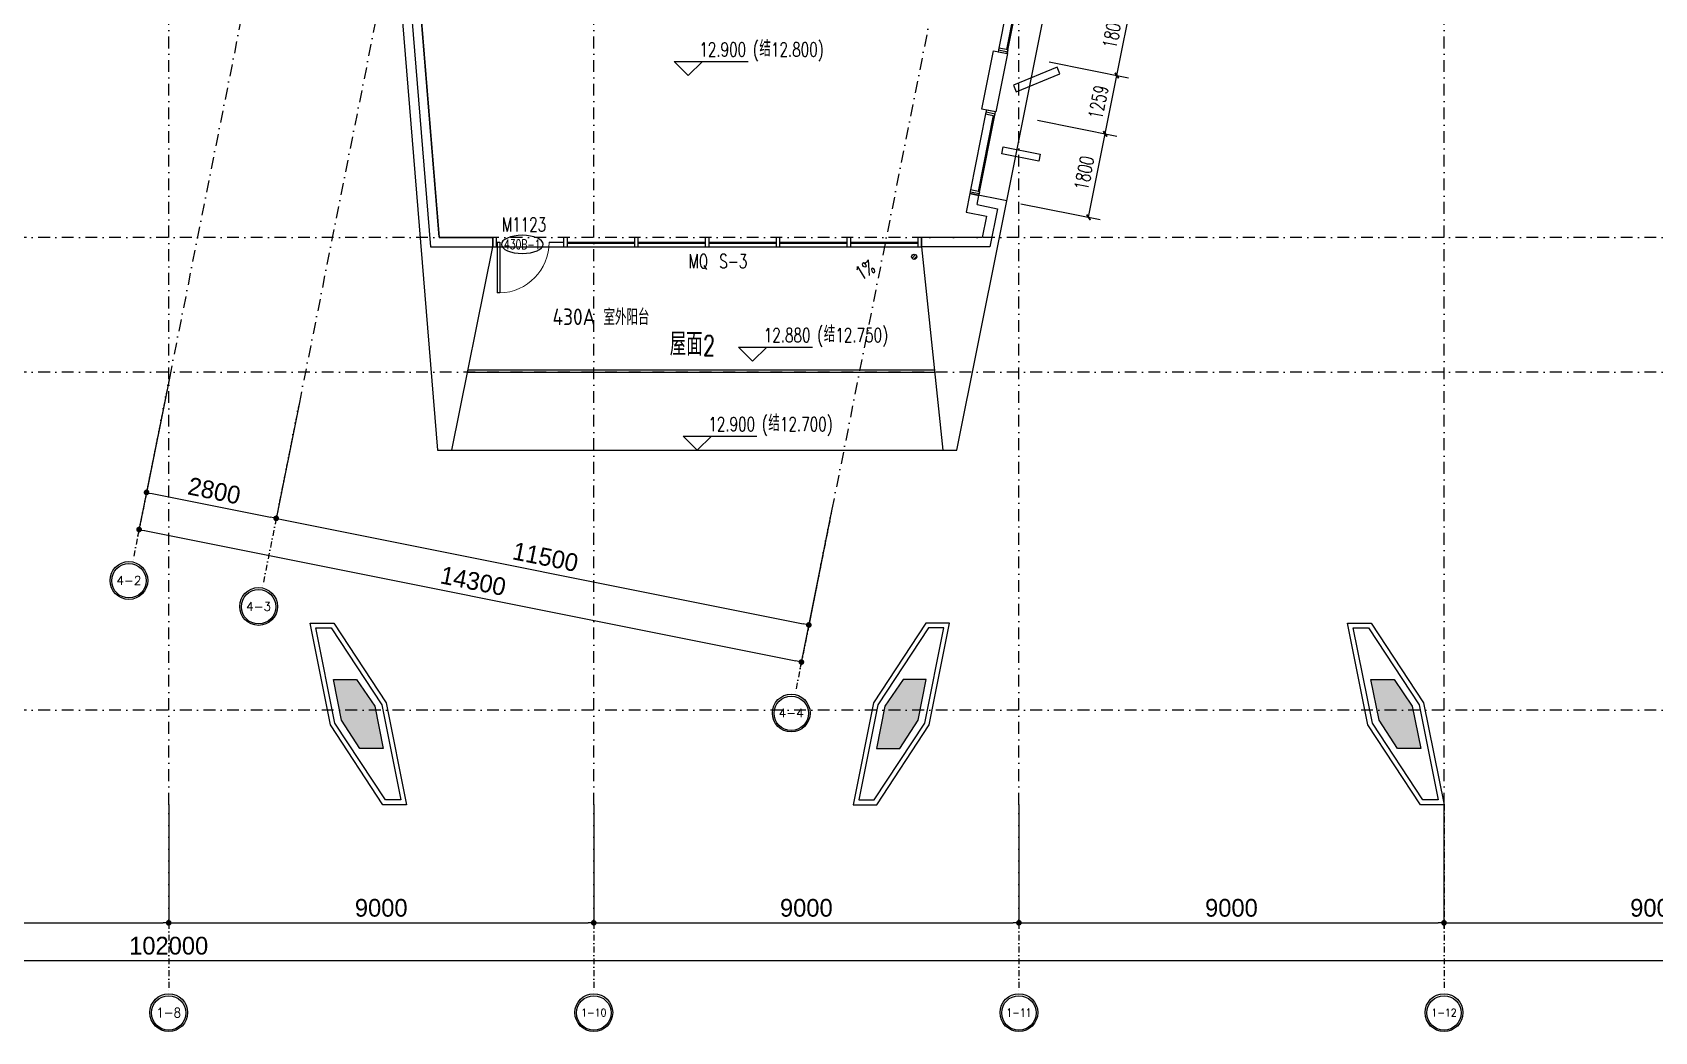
# Model space of a CAD drawing. Extents: x -354516 to 794396, y -401250 to -150594.
# Drawn here: x -287101 to -252758, y -384958 to -363819 of the extents above; entities that cross this region are included whole.
import ezdxf
from ezdxf.enums import TextEntityAlignment as Align

# ---------------------------------------------------------------- set-up
doc = ezdxf.new("R2010")
doc.units = 0
doc.header["$LTSCALE"] = 1000
doc.header["$MEASUREMENT"] = 0
for name, pattern in [('DASH', [0.35, 0.25, -0.1]), ('DASHDOT2', [0.5, 0.25, -0.125, 0, -0.125]), ('DOTE', [2.42, 2, -0.2, 0.02, -0.2])]:
    doc.linetypes.add(name, pattern=pattern)
doc.layers.add('0-see line', color=8, linetype='Continuous', lineweight=25)
for name, color, linetype in [('3T_BAR', 7, 'Continuous'), ('5', 5, 'Continuous'), ('510p-01$0$Door No.', 252, 'Continuous'), ('an-wall', 4, 'Continuous'), ('an-wndw', 2, 'Continuous'), ('an-wndw-mull-h', 2, 'Continuous'), ('AXIS', 35, 'Continuous'), ('AXIS_TEXT', 7, 'Continuous'), ('COLUMN', 2, 'Continuous'), ('CURTWALL', 4, 'Continuous'), ('DIM_ELEV', 3, 'Continuous'), ('DIM_SYMB', 3, 'Continuous'), ('DOTE', 251, 'DOTE'), ('PIPE', 3, 'Continuous'), ('PUB_DIM', 3, 'Continuous'), ('PUB_HATCH', 8, 'Continuous'), ('PUB_TEXT', 7, 'Continuous'), ('SEE', 5, 'Continuous'), ('SPACE', 251, 'Continuous'), ('SURFACE', 6, 'Continuous'), ('WALL', 2, 'Continuous'), ('WINDOW', 4, 'Continuous'), ('WINDOW_TEXT', 7, 'Continuous'), ('墙体', 7, 'Continuous'), ('房间名字和编号', 252, 'Continuous')]:
    doc.layers.add(name, color=color, linetype=linetype)
doc.styles.add('510p-04$0$_TCH_WINDOW', font='SIMPLEX', dxfattribs={"bigfont": 'GBCBIG'})
doc.styles.add('_TCH_AXIS', font='COMPLEX', dxfattribs={"bigfont": 'GBCBIG'})
doc.styles.add('_TCH_DIM', font='SIMPLEX', dxfattribs={"bigfont": 'GBCBIG'})
doc.styles.add('_TCH_DIM_T3', font='SIMPLEX', dxfattribs={"width": 0.705882, "bigfont": 'GBCBIG'})
doc.styles.add('_TCH_SPACE', font='SIMPLEX', dxfattribs={"bigfont": 'GBCBIG'})
doc.styles.add('_TCH_WINDOW', font='SIMPLEX', dxfattribs={"bigfont": 'GBCBIG'})
doc.styles.add('COMPLEX', font='COMPLEX')
doc.styles.get("Standard").update_dxf_attribs({"font": 'gbenor.shx', "bigfont": 'gbcbig.shx'})
doc.styles.add('Word-n', font='stylu.ttf')
doc.dimstyles.new('1-150', dxfattribs={"dimscale": 150, "dimtxt": 2.5, "dimasz": 0.8, "dimexe": 0.8, "dimexo": 0, "dimgap": 0.8, "dimtad": 1, "dimdec": 0, "dimzin": 0, "dimdsep": 46, "dimtxsty": 'Word-n', "dimblk": 'DOT', "dimcen": 0, "dimclrd": 137, "dimclre": 137, "dimclrt": 35, "dimadec": 4, "dimazin": 0, "dimtfac": 1, "dimtdec": 0, "dimtofl": 0, "dimtmove": 2, "dimatfit": 3, "dimldrblk": 'A', "dimfxl": 0, "dimtolj": 1, "dimtzin": 0, "dimarcsym": 0})
doc.dimstyles.new('_TCH_ARCH&&100', dxfattribs={"dimtxt": 297.5, "dimasz": 100, "dimexe": 250, "dimexo": 300, "dimgap": 126.25, "dimtad": 1, "dimdec": 0, "dimzin": 0, "dimdsep": 46, "dimtxsty": '_TCH_DIM_T3', "dimblk": 'ARCHTICK', "dimcen": 0.09, "dimclrt": 7, "dimazin": 2, "dimtfac": 1, "dimtdec": 0, "dimtix": 1, "dimtmove": 2, "dimatfit": 3, "dimfxl": 0, "dimtolj": 1, "dimtzin": 0, "dimarcsym": 0})

# ---------------------------------------------------------------- blocks, each defined once
blk = doc.blocks.new('_AXISO')
blk.add_circle((0, 0), 0.5)
at = {"layer": 'AXIS_TEXT', "style": 'COMPLEX', "width": 1.041667}
blk.add_attdef('A', text='', height=0.56, dxfattribs=at).set_placement((-0.25, -0.28), (0.25, -0.28), align=Align.FIT)
blk = doc.blocks.new('_Dot')
at = {"color": 0, "linetype": 'ByBlock', "lineweight": -2}
blk.add_line((-0.5, 0), (-1, 0), dxfattribs=at)
at = {"color": 0, "linetype": 'ByBlock', "const_width": 0.5}
blk.add_lwpolyline([(-0.25, 0, 1), (0.25, 0, 1)], format="xyb", close=True, dxfattribs=at)
blk = doc.blocks.new('*D210')
at = {"layer": 'Defpoints', "color": 0}
for p in [(-4564, -11413), (97436, -11413), (97436, -14713)]:
    blk.add_point(p, dxfattribs=at)
at = {"layer": '墙体', "color": 137, "lineweight": -2}
for p, q in [((-4564, -11413), (-4564, -14833)), ((97436, -11413), (97436, -14833)), ((-4444, -14713), (97316, -14713))]:
    blk.add_line(p, q, dxfattribs=at)
at = {"layer": '墙体', "color": 137, "lineweight": -2, "xscale": 120, "yscale": 120, "zscale": 120, "rotation": 180}
blk.add_blockref('_Dot', (-4564, -14713), dxfattribs=at)
at = {"layer": '墙体', "color": 137, "lineweight": -2, "xscale": 120, "yscale": 120, "zscale": 120}
blk.add_blockref('_Dot', (97436, -14713), dxfattribs=at)
at = {"layer": '墙体', "color": 35, "insert": (46436, -14399), "char_height": 375, "attachment_point": 5, "style": 'Word-n'}
blk.add_mtext('\\A1;102000', dxfattribs=at)
blk = doc.blocks.new('A')
at = {"color": 134}
for p, q in [((-0.37, 0), (-2.13, 0)), ((-1.44, 1.15), (-1.09, 1.44)), ((-1.44, 1.15), (-0.37, 0)), ((-1.44, -1.15), (-0.37, 0)), ((-1.09, 1.44), (0, 0)), ((-1.09, -1.44), (0, 0)), ((-1.44, -1.15), (-1.09, -1.44))]:
    blk.add_line(p, q, dxfattribs=at)
for points in [[(-1.44, 1.15), (-1.09, 1.44), (-0.37, 0), (0, 0)], [(-1.44, -1.15), (-1.09, -1.44), (-0.37, 0), (0, 0)]]:
    blk.add_solid(points, dxfattribs=at)
blk = doc.blocks.new('*D216')
at = {"layer": 'Defpoints', "color": 0}
for p in [(37436, -11413), (46436, -11413), (46436, -13913)]:
    blk.add_point(p, dxfattribs=at)
at = {"layer": '墙体', "color": 137, "lineweight": -2}
for p, q in [((37436, -11413), (37436, -14033)), ((46436, -11413), (46436, -14033)), ((37556, -13913), (46316, -13913))]:
    blk.add_line(p, q, dxfattribs=at)
at = {"layer": '墙体', "color": 137, "lineweight": -2, "xscale": 120, "yscale": 120, "zscale": 120, "rotation": 180}
blk.add_blockref('_Dot', (37436, -13913), dxfattribs=at)
at = {"layer": '墙体', "color": 137, "lineweight": -2, "xscale": 120, "yscale": 120, "zscale": 120}
blk.add_blockref('_Dot', (46436, -13913), dxfattribs=at)
at = {"layer": '墙体', "color": 35, "insert": (41936, -13598), "char_height": 375, "attachment_point": 5, "style": 'Word-n'}
blk.add_mtext('\\A1;9000', dxfattribs=at)
blk = doc.blocks.new('*D217')
at = {"layer": 'Defpoints', "color": 0}
for p in [(46436, -11413), (55436, -11413), (55436, -13913)]:
    blk.add_point(p, dxfattribs=at)
at = {"layer": '墙体', "color": 137, "lineweight": -2}
for p, q in [((46436, -11413), (46436, -14033)), ((55436, -11413), (55436, -14033)), ((46556, -13913), (55316, -13913))]:
    blk.add_line(p, q, dxfattribs=at)
at = {"layer": '墙体', "color": 137, "lineweight": -2, "xscale": 120, "yscale": 120, "zscale": 120, "rotation": 180}
blk.add_blockref('_Dot', (46436, -13913), dxfattribs=at)
at = {"layer": '墙体', "color": 137, "lineweight": -2, "xscale": 120, "yscale": 120, "zscale": 120}
blk.add_blockref('_Dot', (55436, -13913), dxfattribs=at)
at = {"layer": '墙体', "color": 35, "insert": (50936, -13598), "char_height": 375, "attachment_point": 5, "style": 'Word-n'}
blk.add_mtext('\\A1;9000', dxfattribs=at)
blk = doc.blocks.new('*D218')
at = {"layer": 'Defpoints', "color": 0}
for p in [(55436, -11413), (64436, -11413), (64436, -13913)]:
    blk.add_point(p, dxfattribs=at)
at = {"layer": '墙体', "color": 137, "lineweight": -2}
for p, q in [((55436, -11413), (55436, -14033)), ((64436, -11413), (64436, -14033)), ((55556, -13913), (64316, -13913))]:
    blk.add_line(p, q, dxfattribs=at)
at = {"layer": '墙体', "color": 137, "lineweight": -2, "xscale": 120, "yscale": 120, "zscale": 120, "rotation": 180}
blk.add_blockref('_Dot', (55436, -13913), dxfattribs=at)
at = {"layer": '墙体', "color": 137, "lineweight": -2, "xscale": 120, "yscale": 120, "zscale": 120}
blk.add_blockref('_Dot', (64436, -13913), dxfattribs=at)
at = {"layer": '墙体', "color": 35, "insert": (59936, -13598), "char_height": 375, "attachment_point": 5, "style": 'Word-n'}
blk.add_mtext('\\A1;9000', dxfattribs=at)
blk = doc.blocks.new('*D219')
at = {"layer": 'Defpoints', "color": 0}
for p in [(64436, -11413), (73436, -11413), (73436, -13913)]:
    blk.add_point(p, dxfattribs=at)
at = {"layer": '墙体', "color": 137, "lineweight": -2}
for p, q in [((64436, -11413), (64436, -14033)), ((73436, -11413), (73436, -14033)), ((64556, -13913), (73316, -13913))]:
    blk.add_line(p, q, dxfattribs=at)
at = {"layer": '墙体', "color": 137, "lineweight": -2, "xscale": 120, "yscale": 120, "zscale": 120, "rotation": 180}
blk.add_blockref('_Dot', (64436, -13913), dxfattribs=at)
at = {"layer": '墙体', "color": 137, "lineweight": -2, "xscale": 120, "yscale": 120, "zscale": 120}
blk.add_blockref('_Dot', (73436, -13913), dxfattribs=at)
at = {"layer": '墙体', "color": 35, "insert": (68936, -13598), "char_height": 375, "attachment_point": 5, "style": 'Word-n'}
blk.add_mtext('\\A1;9000', dxfattribs=at)
blk = doc.blocks.new('*D220')
at = {"layer": 'Defpoints', "color": 0}
for p in [(73436, -11413), (82436, -11413), (82436, -13913)]:
    blk.add_point(p, dxfattribs=at)
at = {"layer": '墙体', "color": 137, "lineweight": -2}
for p, q in [((73436, -11413), (73436, -14033)), ((82436, -11413), (82436, -14033)), ((73556, -13913), (82316, -13913))]:
    blk.add_line(p, q, dxfattribs=at)
at = {"layer": '墙体', "color": 137, "lineweight": -2, "xscale": 120, "yscale": 120, "zscale": 120, "rotation": 180}
blk.add_blockref('_Dot', (73436, -13913), dxfattribs=at)
at = {"layer": '墙体', "color": 137, "lineweight": -2, "xscale": 120, "yscale": 120, "zscale": 120}
blk.add_blockref('_Dot', (82436, -13913), dxfattribs=at)
at = {"layer": '墙体', "color": 35, "insert": (77936, -13598), "char_height": 375, "attachment_point": 5, "style": 'Word-n'}
blk.add_mtext('\\A1;9000', dxfattribs=at)
blk = doc.blocks.new('*D180')
at = {"layer": 'Defpoints', "color": 0}
for p in [(46457, -2355), (60479, -5160), (59832, -8396)]:
    blk.add_point(p, dxfattribs=at)
at = {"layer": '墙体', "color": 137, "lineweight": -2}
for p, q in [((46457, -2355), (45786, -5709)), ((60479, -5160), (59808, -8513)), ((45927, -5615), (59714, -8372))]:
    blk.add_line(p, q, dxfattribs=at)
at = {"layer": '墙体', "color": 137, "lineweight": -2, "xscale": 120, "yscale": 120, "zscale": 120}
for p, rotation in [((45810, -5591), 168.6900675259798), ((59832, -8396), 348.6900675259798)]:
    blk.add_blockref('_Dot', p, dxfattribs=dict(at, rotation=rotation))
at = {"layer": '墙体', "color": 35, "insert": (52883, -6682), "char_height": 375, "attachment_point": 5, "rotation": 348.6901, "style": 'Word-n'}
blk.add_mtext('\\A1;14300', dxfattribs=at)
blk = doc.blocks.new('*D181')
at = {"layer": 'Defpoints', "color": 0}
for p in [(46457, -2355), (49203, -2904), (48712, -5356)]:
    blk.add_point(p, dxfattribs=at)
at = {"layer": '墙体', "color": 137, "lineweight": -2}
for p, q in [((46457, -2355), (45943, -4924)), ((49203, -2904), (48689, -5473)), ((46084, -4830), (48595, -5332))]:
    blk.add_line(p, q, dxfattribs=at)
at = {"layer": '墙体', "color": 137, "lineweight": -2, "xscale": 120, "yscale": 120, "zscale": 120}
for p, rotation in [((45967, -4807), 168.6900675259798), ((48712, -5356), 348.6900675259798)]:
    blk.add_blockref('_Dot', p, dxfattribs=dict(at, rotation=rotation))
at = {"layer": '墙体', "color": 35, "insert": (47401, -4772), "char_height": 375, "attachment_point": 5, "rotation": 348.6901, "style": 'Word-n'}
blk.add_mtext('\\A1;2800', dxfattribs=at)
blk = doc.blocks.new('*D182')
at = {"layer": 'Defpoints', "color": 0}
for p in [(49203, -2904), (60479, -5160), (59989, -7611)]:
    blk.add_point(p, dxfattribs=at)
at = {"layer": '墙体', "color": 137, "lineweight": -2}
for p, q in [((49203, -2904), (48689, -5473)), ((48830, -5379), (59871, -7588)), ((60479, -5160), (59965, -7729))]:
    blk.add_line(p, q, dxfattribs=at)
at = {"layer": '墙体', "color": 137, "lineweight": -2, "xscale": 120, "yscale": 120, "zscale": 120}
for p, rotation in [((48712, -5356), 168.6900675259798), ((59989, -7611), 348.6900675259798)]:
    blk.add_blockref('_Dot', p, dxfattribs=dict(at, rotation=rotation))
at = {"layer": '墙体', "color": 35, "insert": (54413, -6173), "char_height": 375, "attachment_point": 5, "rotation": 348.6901, "style": 'Word-n'}
blk.add_mtext('\\A1;11500', dxfattribs=at)
blk = doc.blocks.new('A$C4BD07983')
at = {"layer": 'an-wndw-mull-h'}
blk.add_line((0, 0), (0, 200), dxfattribs=at)
blk.add_lwpolyline([(40, 200), (-40, 200), (-40, 0), (40, 0)], close=True, dxfattribs=at)
blk = doc.blocks.new('UBB side window')
at = {"layer": 'SEE'}
blk.add_lwpolyline([(498339312, 3089844226), (498338991, 3089842617)], dxfattribs=at)
at = {"layer": 'WINDOW'}
for points in [[(498339158, 3089842584), (498339479, 3089844192)], [(498339171, 3089842500), (498339524, 3089844265)]]:
    blk.add_lwpolyline(points, dxfattribs=at)
at = {"rotation": 258.6900676666284}
for p in [(498339320, 3089844265), (498338983, 3089842578)]:
    blk.add_blockref('A$C4BD07983', p, dxfattribs=at)
blk = doc.blocks.new('_ArchTick')
at = {"color": 0, "linetype": 'ByBlock', "const_width": 0.4}
blk.add_lwpolyline([(-0.5, -0.5), (0.5, 0.5)], dxfattribs=at)
blk = doc.blocks.new('*D522')
at = {"layer": 'Defpoints', "color": 0}
for p in [(-266119, -365619), (-264389, -365965), (-266472, -367384)]:
    blk.add_point(p, dxfattribs=at)
at = {"layer": 'PUB_DIM', "color": 0, "lineweight": -2}
for p, q in [((-265825, -365678), (-264144, -366014)), ((-264742, -367730), (-264389, -365965)), ((-266178, -367443), (-264497, -367779))]:
    blk.add_line(p, q, dxfattribs=at)
at = {"layer": 'PUB_DIM', "color": 0, "lineweight": -2, "xscale": 100, "yscale": 100, "zscale": 100}
for p, rotation in [((-264389, -365965), 78.69006740212929), ((-264742, -367730), 258.6900674021293)]:
    blk.add_blockref('_ArchTick', p, dxfattribs=dict(at, rotation=rotation))
at = {"layer": 'PUB_DIM', "color": 7, "insert": (-264835, -366794), "char_height": 297.5, "attachment_point": 5, "rotation": 78.6901, "style": '_TCH_DIM_T3'}
blk.add_mtext('\\A1;1800', dxfattribs=at)
blk = doc.blocks.new('*D523')
at = {"layer": 'Defpoints', "color": 0}
for p in [(-265872, -364384), (-264142, -364730), (-266119, -365619)]:
    blk.add_point(p, dxfattribs=at)
at = {"layer": 'PUB_DIM', "color": 0, "lineweight": -2}
for p, q in [((-265578, -364443), (-263897, -364779)), ((-264389, -365965), (-264142, -364730)), ((-265825, -365678), (-264144, -366014))]:
    blk.add_line(p, q, dxfattribs=at)
at = {"layer": 'PUB_DIM', "color": 0, "lineweight": -2, "xscale": 100, "yscale": 100, "zscale": 100}
for p, rotation in [((-264142, -364730), 78.69006740212751), ((-264389, -365965), 258.6900674021275)]:
    blk.add_blockref('_ArchTick', p, dxfattribs=dict(at, rotation=rotation))
at = {"layer": 'PUB_DIM', "color": 7, "insert": (-264535, -365294), "char_height": 297.5, "attachment_point": 5, "rotation": 78.6901, "style": '_TCH_DIM_T3'}
blk.add_mtext('\\A1;1259', dxfattribs=at)
blk = doc.blocks.new('*D524')
at = {"layer": 'Defpoints', "color": 0}
for p in [(-265519, -362619), (-263789, -362965), (-265872, -364384)]:
    blk.add_point(p, dxfattribs=at)
at = {"layer": 'PUB_DIM', "color": 0, "lineweight": -2}
for p, q in [((-265225, -362678), (-263544, -363014)), ((-264142, -364730), (-263789, -362965)), ((-265578, -364443), (-263897, -364779))]:
    blk.add_line(p, q, dxfattribs=at)
at = {"layer": 'PUB_DIM', "color": 0, "lineweight": -2, "xscale": 100, "yscale": 100, "zscale": 100}
for p, rotation in [((-263789, -362965), 78.69006740212704), ((-264142, -364730), 258.6900674021271)]:
    blk.add_blockref('_ArchTick', p, dxfattribs=dict(at, rotation=rotation))
at = {"layer": 'PUB_DIM', "color": 7, "insert": (-264235, -363794), "char_height": 297.5, "attachment_point": 5, "rotation": 78.6901, "style": '_TCH_DIM_T3'}
blk.add_mtext('\\A1;1800', dxfattribs=at)
blk = doc.blocks.new('$DorLib2D$00000001')
for p, q in [((0.45, 0.975), (0.5, 0.975)), ((0.45, 0), (0.45, 0.975)), ((0.5, 0), (0.5, 0.975)), ((0.5, 0), (0.45, 0))]:
    blk.add_line(p, q)
at = {"lineweight": 13}
blk.add_arc((0.475, 0), 0.975, 91.4693, 180, dxfattribs=at)
blk = doc.blocks.new('510p-04$0$Door_Tag')
at = {"extrusion": (0, 0, -1)}
blk.add_ellipse((0, 0), major_axis=(443, 1), ratio=0.431859, dxfattribs=at)
at = {"style": '510p-04$0$_TCH_WINDOW', "width": 0.705882}
blk.add_attdef('DOOR_TAG', text='', height=200, dxfattribs=at).set_placement((0, 0), align=Align.MIDDLE_CENTER)
blk = doc.blocks.new('F8D958FG9FF')
at = {"layer": '房间名字和编号'}
for s, height, p in [('430A', 350, (-71001, -417030)), ('室外阳台', 337.6, (-69922, -417030))]:
    blk.add_text(s, height=height, dxfattribs=at).set_placement(p)
at = {"layer": '房间名字和编号', "style": '_TCH_SPACE'}
blk.add_text('屋面', height=482.3, dxfattribs=at).set_placement((-68519, -417674))
at = {"layer": '房间名字和编号', "style": '_TCH_SPACE', "width": 0.705882}
blk.add_text('2', height=425, dxfattribs=at).set_placement((-67817, -417674))
blk = doc.blocks.new('GRID')
at = {"layer": '5', "color": 250, "ltscale": 2}
for centre in [(45594, -6675.6), (48339.6, -7224.8), (59616.3, -9480.1), (46436.4, -15819.3), (55436.4, -15819.3), (64436.4, -15819.3), (73436.4, -15819.3)]:
    blk.add_circle(centre, 364.6, dxfattribs=at)
at = {"layer": '墙体', "color": 250, "linetype": 'DASHDOT2', "lineweight": -3}
for p, q in [((63175.2, 81236.4), (46456.9, -2355.2)), ((65920.9, 80687.3), (49202.5, -2904.3)), ((77197.5, 78432), (60479.2, -5159.7)), ((46436.4, -11413.5), (46436.4, 36586.5)), ((55436.4, -11413.5), (55436.4, 30586.5)), ((64436.4, -11413.5), (64436.4, 30586.5)), ((73436.4, -11413.5), (73436.4, 30586.5)), ((107436.4, 586.5), (-19063.6, 586.5)), ((107436.4, -2263.5), (-19063.6, -2263.5)), ((107436.4, -9413.5), (-19063.6, -9413.5))]:
    blk.add_line(p, q, dxfattribs=at)
at = {"layer": '墙体', "color": 35, "linetype": 'DASHDOT2', "ltscale": 0.5}
for p, q in [((46456.9, -2355.2), (45672.5, -6277.5)), ((49202.5, -2904.3), (48418.1, -6826.6)), ((60479.2, -5159.7), (59694.8, -9082)), ((46436.4, -11413.5), (46436.4, -15413.5)), ((55436.4, -11413.5), (55436.4, -15413.5)), ((64436.4, -11413.5), (64436.4, -15413.5)), ((73436.4, -11413.5), (73436.4, -15413.5))]:
    blk.add_line(p, q, dxfattribs=at)
at = {"layer": 'AXIS'}
ref = blk.add_blockref('_AXISO', (45594, -6669.8), dxfattribs=dict(at, xscale=800, yscale=800, zscale=800))
ref.add_attrib('A', '4-2', dxfattribs={"layer": 'AXIS_TEXT', "height": 182.29, "style": '_TCH_AXIS'}).set_placement((45329.3, -6760.9), (45858.8, -6760.9), align=Align.FIT)
ref = blk.add_blockref('_AXISO', (48339.6, -7218.9), dxfattribs=dict(at, xscale=800, yscale=800, zscale=800))
ref.add_attrib('A', '4-3', dxfattribs={"layer": 'AXIS_TEXT', "height": 182.29, "style": '_TCH_AXIS'}).set_placement((48074.9, -7310), (48604.4, -7310), align=Align.FIT)
ref = blk.add_blockref('_AXISO', (59616.3, -9474.2), dxfattribs=dict(at, xscale=800, yscale=800, zscale=800))
ref.add_attrib('A', '4-4', dxfattribs={"layer": 'AXIS_TEXT', "height": 177.09, "style": '_TCH_AXIS'}).set_placement((59350.7, -9562.8), (59881.9, -9562.8), align=Align.FIT)
ref = blk.add_blockref('_AXISO', (46436.4, -15813.5), dxfattribs=dict(at, xscale=800, yscale=800, zscale=800))
ref.add_attrib('A', '1-8', dxfattribs={"layer": 'AXIS_TEXT', "height": 199.75, "style": '_TCH_AXIS'}).set_placement((46174.8, -15913.3), (46698, -15913.3), align=Align.FIT)
ref = blk.add_blockref('_AXISO', (55436.4, -15813.5), dxfattribs=dict(at, xscale=800, yscale=800, zscale=800))
ref.add_attrib('A', '1-10', dxfattribs={"layer": 'AXIS_TEXT', "height": 160.91, "style": '_TCH_AXIS'}).set_placement((55168.2, -15893.9), (55704.6, -15893.9), align=Align.FIT)
ref = blk.add_blockref('_AXISO', (64436.4, -15813.5), dxfattribs=dict(at, xscale=800, yscale=800, zscale=800))
ref.add_attrib('A', '1-11', dxfattribs={"layer": 'AXIS_TEXT', "height": 172.16, "style": '_TCH_AXIS'}).set_placement((64169.9, -15899.5), (64702.8, -15899.5), align=Align.FIT)
ref = blk.add_blockref('_AXISO', (73436.4, -15813.5), dxfattribs=dict(at, xscale=800, yscale=800, zscale=800))
ref.add_attrib('A', '1-12', dxfattribs={"layer": 'AXIS_TEXT', "height": 160.91, "style": '_TCH_AXIS'}).set_placement((73168.2, -15893.9), (73704.6, -15893.9), align=Align.FIT)
at = {"layer": '墙体', "color": 137}
for p1, p2, distance, picture, middle in [((46456.9, -2355.2), (60479.2, -5159.7), -3300, '*D180', (52883.1, -6682.3)), ((46456.9, -2355.2), (49202.5, -2904.3), -2500, '*D181', (47401.3, -4772)), ((49202.5, -2904.3), (60479.2, -5159.7), -2500, '*D182', (54412.8, -6172.6)), ((-4563.6, -11413.5), (97436.4, -11413.5), -3300, '*D210', (46436.4, -14399.2)), ((37436.4, -11413.5), (46436.4, -11413.5), -2500, '*D216', (41936.4, -13598.4)), ((46436.4, -11413.5), (55436.4, -11413.5), -2500, '*D217', (50936.4, -13598.4)), ((55436.4, -11413.5), (64436.4, -11413.5), -2500, '*D218', (59936.4, -13598.4)), ((64436.4, -11413.5), (73436.4, -11413.5), -2500, '*D219', (68936.4, -13598.4)), ((73436.4, -11413.5), (82436.4, -11413.5), -2500, '*D220', (77936.4, -13598.4))]:
    dim = blk.add_aligned_dim(p1=p1, p2=p2, distance=distance, dimstyle='1-150', dxfattribs=at)
    dim.commit()
    dim.dimension.update_dxf_attribs({"geometry": picture, "text_midpoint": middle})

msp = doc.modelspace()

# ---------------------------------------------------------------- hatches: boundary and pattern name
at = {"layer": 'PIPE'}
h = msp.add_hatch(dxfattribs=at)
h.set_pattern_fill('ANSI31', color=256, scale=25)
h.set_pattern_definition([(45, (-261886.204, 90319.94), (-28.0633004, 28.0633004), [])])
edge = h.paths.add_edge_path()
edge.add_arc((-268432.7, -368566.1), 55, 0, 360)
at = {"layer": 'PUB_HATCH', "linetype": 'DASH'}
h = msp.add_hatch(color=256, dxfattribs=at)
h.dxf.hatch_style = 1
h.paths.add_polyline_path([(-279672.8, -378969.2), (-280166.7, -378969.2), (-280556.3, -378372.4), (-280729.5, -377506.7), (-280238, -377506.7), (-279852.2, -378072.1)])
h = msp.add_hatch(color=256, dxfattribs=at)
h.dxf.hatch_style = 1
h.paths.add_polyline_path([(-269233.6, -378969.2), (-268739.7, -378969.2), (-268350.1, -378372.4), (-268176.9, -377506.7), (-268668.3, -377506.7), (-269054.2, -378072.1)])
h = msp.add_hatch(color=256, dxfattribs=at)
h.dxf.hatch_style = 1
h.paths.add_polyline_path([(-257708.4, -378969.2), (-258202.3, -378969.2), (-258591.9, -378372.4), (-258765, -377506.7), (-258273.6, -377506.7), (-257887.7, -378072.1)])

# ---------------------------------------------------------------- linework, layer by layer
at = {"layer": '0-see line'}
msp.add_line((-278224.7, -372658.2), (-267827, -372658.1), dxfattribs=at)
at = {"layer": '3T_BAR'}
for p, q in [((-277275.7, -368158.1), (-277355.7, -368158.1)), ((-277355.7, -368158.1), (-277355.7, -368358.1)), ((-277355.7, -368358.1), (-277275.7, -368358.1)), ((-277275.7, -368358.1), (-277275.7, -368158.1)), ((-275775.7, -368158.1), (-275855.7, -368158.1)), ((-275855.7, -368158.1), (-275855.7, -368358.1)), ((-275855.7, -368358.1), (-275775.7, -368358.1)), ((-275775.7, -368358.1), (-275775.7, -368158.1)), ((-274275.7, -368158.1), (-274355.7, -368158.1)), ((-274355.7, -368158.1), (-274355.7, -368358.1)), ((-274355.7, -368358.1), (-274275.7, -368358.1)), ((-274275.7, -368358.1), (-274275.7, -368158.1)), ((-272775.7, -368158.1), (-272855.7, -368158.1)), ((-272855.7, -368158.1), (-272855.7, -368358.1)), ((-272855.7, -368358.1), (-272775.7, -368358.1)), ((-272775.7, -368358.1), (-272775.7, -368158.1)), ((-271275.7, -368158.1), (-271355.7, -368158.1)), ((-271355.7, -368158.1), (-271355.7, -368358.1)), ((-271355.7, -368358.1), (-271275.7, -368358.1)), ((-271275.7, -368358.1), (-271275.7, -368158.1)), ((-269775.7, -368158.1), (-269855.7, -368158.1)), ((-269855.7, -368158.1), (-269855.7, -368358.1)), ((-269855.7, -368358.1), (-269775.7, -368358.1)), ((-269775.7, -368358.1), (-269775.7, -368158.1)), ((-268275.7, -368158.1), (-268355.7, -368158.1)), ((-268355.7, -368158.1), (-268355.7, -368358.1)), ((-268355.7, -368358.1), (-268275.7, -368358.1)), ((-268275.7, -368358.1), (-268275.7, -368158.1))]:
    msp.add_line(p, q, dxfattribs=at)
at = {"layer": 'an-wall'}
msp.add_lwpolyline([(-266460.6, -364266.3), (-266707.6, -365501.3), (-267001.8, -365442.4), (-266754.8, -364207.5)], close=True, dxfattribs=at)
for points in [[(-265349.4, -364694.8), (-265406.5, -364556.1), (-266331.2, -364936.9), (-266274.1, -365075.6), (-265349.4, -364694.8)], [(-266578.1, -366383.6), (-266548.7, -366236.6), (-265764.3, -366393.4), (-265793.7, -366540.5), (-266578.1, -366383.6)]]:
    msp.add_lwpolyline(points, dxfattribs=at)
at = {"layer": 'COLUMN'}
for points in [[(-279672.8, -378969.2), (-280166.7, -378969.2), (-280556.3, -378372.4), (-280729.5, -377506.7), (-280238, -377506.7), (-279852.2, -378072.1)], [(-269233.6, -378969.2), (-268739.7, -378969.2), (-268350.1, -378372.4), (-268176.9, -377506.7), (-268668.3, -377506.7), (-269054.2, -378072.1)], [(-257708.4, -378969.2), (-258202.3, -378969.2), (-258591.9, -378372.4), (-258765, -377506.7), (-258273.6, -377506.7), (-257887.7, -378072.1)]]:
    msp.add_lwpolyline(points, close=True, dxfattribs=at)
at = {"layer": 'CURTWALL'}
for p, q in [((-277275.7, -368258.1), (-277260.7, -368258.1)), ((-277275.7, -368278.1), (-277260.7, -368278.1)), ((-277275.7, -368358.1), (-268355.7, -368358.1)), ((-276160.7, -368258.1), (-275855.7, -368258.1)), ((-275775.7, -368258.1), (-274355.7, -368258.1)), ((-275775.7, -368278.1), (-274355.7, -368278.1)), ((-274275.7, -368258.1), (-272855.7, -368258.1)), ((-274275.7, -368278.1), (-272855.7, -368278.1)), ((-272775.7, -368258.1), (-271355.7, -368258.1)), ((-272775.7, -368278.1), (-271355.7, -368278.1)), ((-271275.7, -368258.1), (-269855.7, -368258.1)), ((-271275.7, -368278.1), (-269855.7, -368278.1)), ((-269775.7, -368258.1), (-268355.7, -368258.1)), ((-269775.7, -368278.1), (-268355.7, -368278.1))]:
    msp.add_line(p, q, dxfattribs=at)
at = {"layer": 'DIM_ELEV'}
for p, q in [((-273215.9, -364732.8), (-273515.9, -364432.8)), ((-273515.9, -364432.8), (-271950.9, -364432.8)), ((-273215.9, -364732.8), (-272915.9, -364432.8)), ((-271852.8, -370774.6), (-272152.8, -370474.6)), ((-272152.8, -370474.6), (-270587.8, -370474.6)), ((-271852.8, -370774.6), (-271552.8, -370474.6)), ((-273025.9, -372658.1), (-273325.9, -372358.1)), ((-273325.9, -372358.1), (-271760.9, -372358.1)), ((-273025.9, -372658.1), (-272725.9, -372358.1))]:
    msp.add_line(p, q, dxfattribs=at)
at = {"layer": 'DIM_SYMB'}
msp.add_lwpolyline([(-269988.9, -369474.6, 0, 0, 0), (-268982.2, -368833.1, 80, 0, 0), (-268729.2, -368671.8, 0, 0, 0)], format="xyseb", dxfattribs=at)
at = {"layer": 'PIPE'}
msp.add_circle((-268432.7, -368566.1), 55, dxfattribs=at)
at = {"layer": 'SEE'}
msp.add_line((-266472.3, -367384), (-255319.3, -311626.7), dxfattribs=at)
at = {"layer": 'SURFACE', "color": 252}
for p, q in [((-277891.2, -371008.1), (-267999.2, -371008.1)), ((-277881, -370958.1), (-268004.4, -370958.1))]:
    msp.add_line(p, q, dxfattribs=at)
at = {"layer": 'SURFACE', "color": 251}
for points in [[(-279180.1, -380158.1), (-279680.1, -380158.1), (-280791.4, -378471.8), (-281222.2, -376317.8), (-280722.2, -376317.8), (-279610.8, -378004), (-279180.1, -380158.1)], [(-269726.3, -380158.1), (-269226.3, -380158.1), (-268115, -378471.8), (-267684.2, -376317.8), (-268184.2, -376317.8), (-269295.5, -378004), (-269726.3, -380158.1)], [(-257215.7, -380158.1), (-257715.7, -380158.1), (-258826.9, -378471.8), (-259257.8, -376317.8), (-258757.8, -376317.8), (-257646.4, -378004), (-257215.7, -380158.1)], [(-279302.1, -380058.1), (-279626.3, -380058.1), (-280697.1, -378433.1), (-281100.2, -376417.8), (-280776.1, -376417.8), (-279705.1, -378042.7)], [(-269604.3, -380058.1), (-269280.1, -380058.1), (-268209.3, -378433.1), (-267806.1, -376417.8), (-268130.3, -376417.8), (-269201.3, -378042.7)], [(-257337.7, -380058.1), (-257661.9, -380058.1), (-258732.7, -378433.1), (-259135.8, -376417.8), (-258811.7, -376417.8), (-257740.7, -378042.7)]]:
    msp.add_lwpolyline(points, close=True, dxfattribs=at)
at = {"layer": 'WALL', "color": 0}
for p, q in [((-267256.7, -367227.1), (-267335.2, -367619.3)), ((-267099.9, -367462.3), (-267060.6, -367266.2)), ((-267099.9, -367462.3), (-266669.1, -367548.2)), ((-267335.2, -367619.3), (-266904.5, -367705.2)), ((-266904.5, -367705.2), (-266995.1, -368158.1)), ((-266669.1, -367548.2), (-266831.1, -368358.1)), ((-266995.1, -368158.1), (-268275.7, -368158.1)), ((-266831.1, -368358.1), (-268275.7, -368358.1))]:
    msp.add_line(p, q, dxfattribs=at)
at = {"layer": 'WALL'}
msp.add_lwpolyline([(-279744.5, -357716.9), (-278524.7, -372658.2), (-278224.7, -372658.2), (-277355.6, -368358.2), (-277355.5, -368158), (-278491.3, -368150), (-279343.4, -357716.7), (-279343.4, -357716.7)], close=True, dxfattribs=at)
at = {"layer": 'WALL', "color": 0}
for points in [[(-279544, -357716.7), (-278674.9, -368358.1), (-277355.7, -368358.1)], [(-279343.4, -357716.7), (-278490.6, -368158.1), (-277355.7, -368158.1)]]:
    msp.add_lwpolyline(points, dxfattribs=at)
at = {"layer": 'WALL'}
msp.add_lwpolyline([(-266627.1, -368158.1), (-266472.3, -367384), (-267256.7, -367227.1), (-267335, -367619.4), (-266904.5, -367705.2), (-266995.1, -368158.1), (-268275.7, -368158.1), (-268275.7, -368358.1), (-267827, -372658.1), (-267527.1, -372658.1), (-266627.1, -368158.1)], dxfattribs=at)

# ---------------------------------------------------------------- block references
at = {"layer": '510p-01$0$Door No.'}
msp.add_blockref('510p-04$0$Door_Tag', (-276729.9, -368302.6), dxfattribs=at).add_auto_attribs({'DOOR_TAG': '430B-1'})
at = {"layer": 'an-wndw'}
for p in [(-498605631.9, -3090206766.1), (-498606231.9, -3090209766.1)]:
    msp.add_blockref('UBB side window', p, dxfattribs=at)
at = {"layer": 'DOTE'}
msp.add_blockref('GRID', (-330652.1, -368744.6), dxfattribs=at)
at = {"layer": 'WINDOW'}
ref = msp.add_blockref('$DorLib2D$00000001', (-276710.7, -368258.1), dxfattribs=dict(at, xscale=-1100, yscale=-1100, zscale=-1100, rotation=359.999999991496))
ref.add_attrib('A', 'M1123', (-277160.7, -368031.8), dxfattribs={"layer": 'WINDOW_TEXT', "height": 297.5, "style": '_TCH_WINDOW', "width": 0.705882})
at = {"layer": '房间名字和编号'}
msp.add_blockref('F8D958FG9FF', (-205088.9, 47019.9), dxfattribs=at)

# ---------------------------------------------------------------- texts
at = {"layer": 'PUB_TEXT', "style": '_TCH_DIM', "width": 0.705882}
for s, p in [('(', (-271850.9, -364327.8)), ('12.800)', (-271465.2, -364327.8)), ('12.900', (-272980.9, -364327.8)), ('12.880', (-271617.8, -370369.6)), ('(', (-270487.8, -370369.6)), ('12.750)', (-270102.1, -370369.6)), ('(', (-271660.9, -372253.1)), ('12.700)', (-271275.1, -372253.1)), ('12.900', (-272790.9, -372253.1))]:
    msp.add_text(s, height=297.5, dxfattribs=at).set_placement(p)
at = {"layer": 'PUB_TEXT', "style": '_TCH_DIM'}
for p in [(-271710.9, -364327.8), (-270347.8, -370369.6), (-271520.9, -372253.1)]:
    msp.add_text('结', height=337.6, dxfattribs=at).set_placement(p)
at = {"layer": 'PUB_TEXT', "style": '_TCH_DIM', "width": 0.705882}
msp.add_text('1%', height=297.5, rotation=32.51066, dxfattribs=at).set_placement((-269558.8, -369076))
at = {"layer": 'SPACE', "style": '_TCH_SPACE'}
msp.add_text('屋面', height=482.27, dxfattribs=at).set_placement((-273607.6, -370654.1))
at = {"layer": 'SPACE', "style": '_TCH_SPACE', "width": 0.705882}
msp.add_text('2', height=425, dxfattribs=at).set_placement((-272905.5, -370654.1))
at = {"layer": 'WINDOW_TEXT', "style": '_TCH_WINDOW', "width": 0.705882}
for s, p in [('MQ', (-273210, -368807.5)), ('S-3', (-272560, -368807.5))]:
    msp.add_text(s, height=297.5, dxfattribs=at).set_placement(p)

# ---------------------------------------------------------------- dimensions: what is measured, and where the dimension line sits
at = {"layer": 'PUB_DIM'}
for p1, p2, picture, middle in [((-265872.3, -364384), (-265519.3, -362618.9), '*D524', (-264235.2, -363793.6)), ((-266119.3, -365618.9), (-265872.3, -364384), '*D523', (-264535.2, -365293.6)), ((-266472.3, -367384), (-266119.3, -365618.9), '*D522', (-264835.2, -366793.6))]:
    dim = msp.add_aligned_dim(p1=p1, p2=p2, distance=-1764.5, dimstyle='_TCH_ARCH&&100', dxfattribs=at)
    dim.commit()
    dim.dimension.update_dxf_attribs({"geometry": picture, "text_midpoint": middle})

doc.saveas('drawing.dxf')
